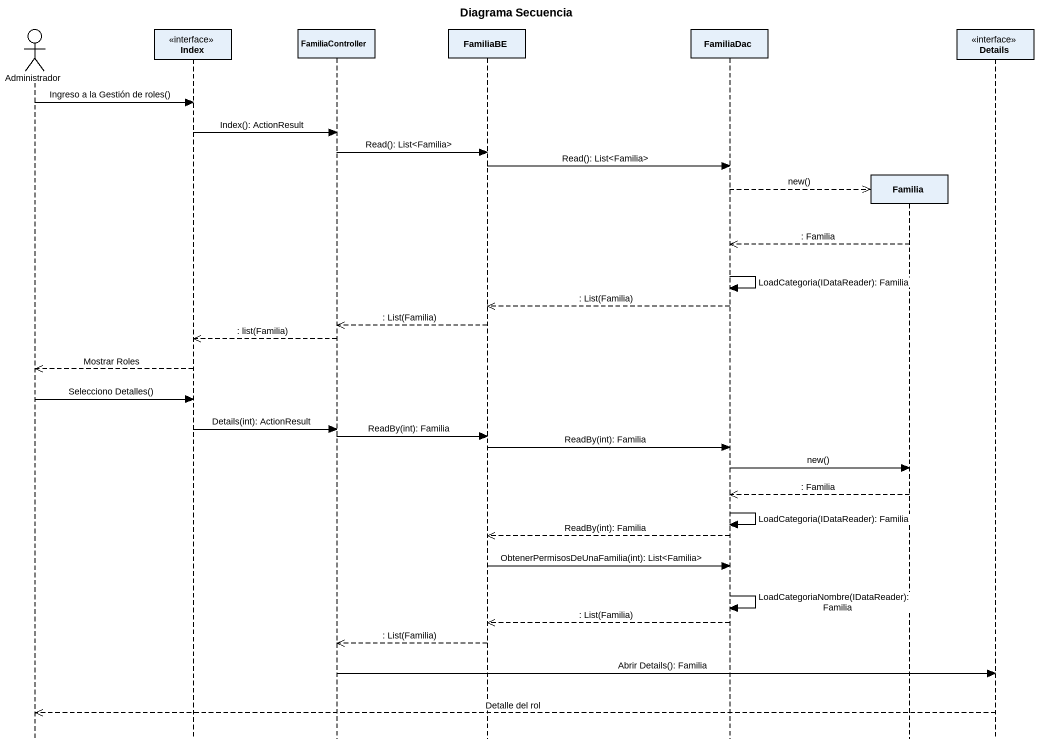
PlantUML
@startuml
title Diagrama Secuencia
hide footbox
actor Administrador
participant Index <<interface>>
participant FamiliaController
participant FamiliaBE
participant FamiliaDac
participant Familia
participant Details <<interface>>

Administrador -> Index : Ingreso a la Gestión de roles()
Index -> FamiliaController : Index(): ActionResult
FamiliaController -> FamiliaBE : Read(): List<Familia>
FamiliaBE -> FamiliaDac : Read(): List<Familia>
FamiliaDac -->> Familia ** : new()
Familia -->> FamiliaDac : : Familia
FamiliaDac -> FamiliaDac : LoadCategoria(IDataReader): Familia
FamiliaDac -->> FamiliaBE : : List(Familia)
FamiliaBE -->> FamiliaController : : List(Familia)
FamiliaController -->> Index : : list(Familia)
Index -->> Administrador : Mostrar Roles
Administrador -> Index : Selecciono Detalles()
Index -> FamiliaController : Details(int): ActionResult
FamiliaController -> FamiliaBE : ReadBy(int): Familia
FamiliaBE -> FamiliaDac : ReadBy(int): Familia
FamiliaDac -> Familia : new()
Familia -->> FamiliaDac : : Familia
FamiliaDac -> FamiliaDac : LoadCategoria(IDataReader): Familia
FamiliaDac -->> FamiliaBE : ReadBy(int): Familia
FamiliaBE -> FamiliaDac : ObtenerPermisosDeUnaFamilia(int): List<Familia>
FamiliaDac -> FamiliaDac : LoadCategoriaNombre(IDataReader): Familia
FamiliaDac -->> FamiliaBE : : List(Familia)
FamiliaBE -->> FamiliaController : : List(Familia)
FamiliaController -> Details : Abrir Details(): Familia
Details -->> Administrador : Detalle del rol
@enduml
